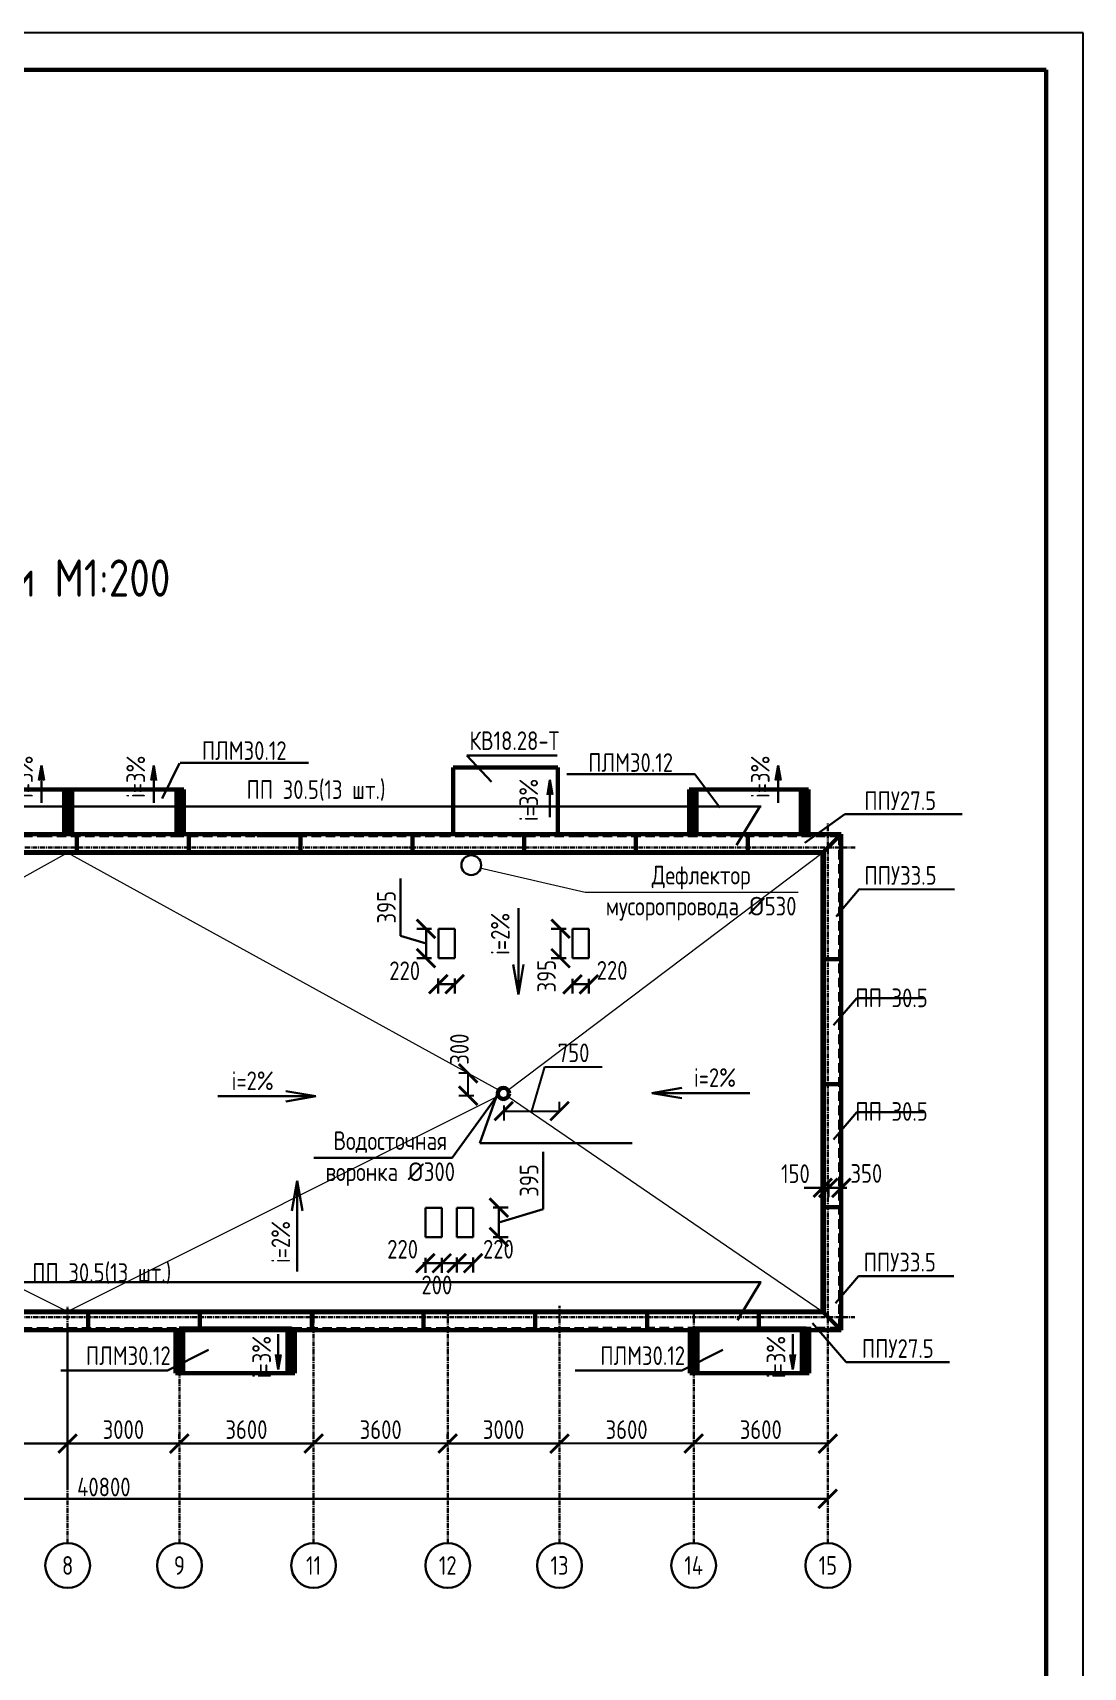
# Model space of a CAD drawing. Header units: millimetres. Extents: x 83035 to 329678, y -103769 to 22061.
# Drawn here: x 228121 to 242218, y -69180 to -47258 of the extents above; entities that cross this region are included whole.
import ezdxf

# ---------------------------------------------------------------- set-up
doc = ezdxf.new("R2010")
doc.units = ezdxf.units.MM
doc.header["$LTSCALE"] = 10
doc.linetypes.add('CENTER', pattern=[50.8, 31.75, -6.35, 6.35, -6.35])
doc.linetypes.add('DASHED', pattern=[19.05, 12.7, -6.35])
for name, color, linetype, lineweight in [('Анкер', 250, 'Continuous', 60), ('кровля', 2, 'Continuous', 60), ('Осевой', 4, 'CENTER', 30), ('Основной', 5, 'Continuous', 60), ('Парапет', 5, 'Continuous', 60), ('Размерный', 3, 'Continuous', 30), ('Разрез тонкий', 5, 'Continuous', 20), ('Символьный', 3, 'Continuous', 30), ('Текст', 244, 'Continuous', 30)]:
    doc.layers.add(name, color=color, linetype=linetype, lineweight=lineweight)
doc.styles.add('1.10', font='', dxfattribs={"height": 25})
doc.styles.add('2.5', font='', dxfattribs={"height": 250})
doc.styles.get('1.10').set_extended_font_data('GOST type A')
doc.styles.get('2.5').set_extended_font_data('GOST type A')
doc.dimstyles.new('Размеры', dxfattribs={"dimtxt": 250, "dimasz": 250, "dimexe": 125, "dimexo": 62.5, "dimgap": 62.5, "dimtad": 1, "dimtxsty": '2.5', "dimblk": 'ARCHTICK', "dimcen": 250, "dimadec": 0, "dimazin": 0, "dimtfac": 1, "dimtmove": 1, "dimatfit": 3, "dimfxl": 1.25, "dimarcsym": 0})

# ---------------------------------------------------------------- blocks, each defined once
blk = doc.blocks.new('_ArchTick')
at = {"color": 0, "linetype": 'ByBlock', "const_width": 0.15}
blk.add_lwpolyline([(-0.5, -0.5), (0.5, 0.5)], dxfattribs=at)
blk = doc.blocks.new('*D783')
at = {"layer": 'Размерный', "color": 0, "lineweight": -2}
for p, q in [((231890, -66117), (231890, -66054)), ((233690, -66179), (231890, -66179)), ((233690, -66117), (233690, -66054))]:
    blk.add_line(p, q, dxfattribs=at)
at = {"layer": 'Размерный', "color": 0, "lineweight": -2, "xscale": 250, "yscale": 250, "zscale": 250, "rotation": 180}
blk.add_blockref('_ArchTick', (231890, -66179), dxfattribs=at)
at = {"layer": 'Размерный', "color": 0, "lineweight": -2, "xscale": 250, "yscale": 250, "zscale": 250}
blk.add_blockref('_ArchTick', (233690, -66179), dxfattribs=at)
at = {"layer": 'Размерный', "color": 0, "insert": (232790, -65992), "char_height": 250, "attachment_point": 5, "style": '2.5'}
blk.add_mtext('3600', dxfattribs=at)
blk = doc.blocks.new('*D784')
at = {"layer": 'Размерный', "color": 0, "linetype": 'ByBlock', "lineweight": -2, "ltscale": 500}
for p, q in [((233963, -61214), (233838, -61214)), ((233963, -61514), (233963, -61214)), ((234038, -61514), (233838, -61514))]:
    blk.add_line(p, q, dxfattribs=at)
at = {"layer": 'Размерный', "color": 0, "lineweight": -2, "ltscale": 500, "xscale": 250, "yscale": 250, "zscale": 250}
for p, rotation in [((233963, -61214), 90), ((233963, -61514), 270)]:
    blk.add_blockref('_ArchTick', p, dxfattribs=dict(at, rotation=rotation))
at = {"layer": 'Размерный', "color": 0, "ltscale": 500, "insert": (233846, -60889), "char_height": 250, "attachment_point": 5, "rotation": 90, "style": '2.5'}
blk.add_mtext('300', dxfattribs=at)
blk = doc.blocks.new('*D790')
at = {"layer": 'Размерный', "color": 0, "lineweight": -2}
for p, q in [((235190, -66117), (235190, -66054)), ((236990, -66179), (235190, -66179)), ((236990, -66117), (236990, -66054))]:
    blk.add_line(p, q, dxfattribs=at)
at = {"layer": 'Размерный', "color": 0, "lineweight": -2, "xscale": 250, "yscale": 250, "zscale": 250, "rotation": 180}
blk.add_blockref('_ArchTick', (235190, -66179), dxfattribs=at)
at = {"layer": 'Размерный', "color": 0, "lineweight": -2, "xscale": 250, "yscale": 250, "zscale": 250}
blk.add_blockref('_ArchTick', (236990, -66179), dxfattribs=at)
at = {"layer": 'Размерный', "color": 0, "insert": (236090, -65992), "char_height": 250, "attachment_point": 5, "style": '2.5'}
blk.add_mtext('3600', dxfattribs=at)
blk = doc.blocks.new('*D791')
at = {"layer": 'Размерный', "color": 0, "lineweight": -2}
for p, q in [((236990, -66117), (236990, -66054)), ((238790, -66179), (236990, -66179)), ((238790, -66117), (238790, -66054))]:
    blk.add_line(p, q, dxfattribs=at)
at = {"layer": 'Размерный', "color": 0, "lineweight": -2, "xscale": 250, "yscale": 250, "zscale": 250, "rotation": 180}
blk.add_blockref('_ArchTick', (236990, -66179), dxfattribs=at)
at = {"layer": 'Размерный', "color": 0, "lineweight": -2, "xscale": 250, "yscale": 250, "zscale": 250}
blk.add_blockref('_ArchTick', (238790, -66179), dxfattribs=at)
at = {"layer": 'Размерный', "color": 0, "insert": (237890, -65992), "char_height": 250, "attachment_point": 5, "style": '2.5'}
blk.add_mtext('3600', dxfattribs=at)
blk = doc.blocks.new('*D738')
at = {"layer": 'Размерный', "color": 0, "linetype": 'ByBlock', "lineweight": -2, "ltscale": 500}
for p, q in [((237609, -65409), (237609, -65609)), ((237784, -65484), (237609, -65484)), ((237784, -65409), (237784, -65609))]:
    blk.add_line(p, q, dxfattribs=at)
at = {"layer": 'Размерный', "color": 0, "lineweight": -2, "ltscale": 500, "xscale": 250, "yscale": 250, "zscale": 250, "rotation": 180}
blk.add_blockref('_ArchTick', (237609, -65484), dxfattribs=at)
at = {"layer": 'Размерный', "color": 0, "lineweight": -2, "ltscale": 500, "xscale": 250, "yscale": 250, "zscale": 250}
blk.add_blockref('_ArchTick', (237784, -65484), dxfattribs=at)
at = {"layer": 'Размерный', "color": 0, "ltscale": 500, "insert": (238119, -65292), "char_height": 250, "attachment_point": 5, "style": '2.5'}
blk.add_mtext('350', dxfattribs=at)
blk = doc.blocks.new('*D739')
at = {"layer": 'Размерный', "color": 0, "linetype": 'ByBlock', "lineweight": -2, "ltscale": 500}
for p, q in [((237534, -65484), (237284, -65484)), ((237534, -65409), (237534, -65609)), ((237609, -65484), (237534, -65484)), ((237609, -65409), (237609, -65609)), ((237609, -65484), (237859, -65484))]:
    blk.add_line(p, q, dxfattribs=at)
at = {"layer": 'Размерный', "color": 0, "lineweight": -2, "ltscale": 500, "xscale": 250, "yscale": 250, "zscale": 250}
blk.add_blockref('_ArchTick', (237534, -65484), dxfattribs=at)
at = {"layer": 'Размерный', "color": 0, "lineweight": -2, "ltscale": 500, "xscale": 250, "yscale": 250, "zscale": 250, "rotation": 180}
blk.add_blockref('_ArchTick', (237609, -65484), dxfattribs=at)
at = {"layer": 'Размерный', "color": 0, "ltscale": 500, "insert": (237167, -65295), "char_height": 250, "attachment_point": 5, "style": '2.5'}
blk.add_mtext('150', dxfattribs=at)
blk = doc.blocks.new('231')
at = {"layer": 'кровля', "color": 0, "ltscale": 500}
blk.add_lwpolyline([(-132649, -66734), (-131149, -66734), (-131149, -67334), (-132649, -67334)], close=True, dxfattribs=at)
at = {"layer": 'Основной', "color": 0}
for p, q in [((-132699, -66734), (-132699, -67334)), ((-132599, -67334), (-132599, -66734)), ((-131199, -66734), (-131199, -67334)), ((-131099, -67334), (-131099, -66734)), ((-132599, -67334), (-132699, -67334)), ((-131199, -67334), (-131099, -67334))]:
    blk.add_line(p, q, dxfattribs=at)
at = {"layer": 'Основной', "color": 0, "lineweight": 30, "ltscale": 0.5}
blk.add_line((-131321, -66812), (-131321, -67287), dxfattribs=at)
at = {"layer": 'Основной', "color": 0, "lineweight": 30}
for p, q in [((-131321, -67287), (-131356, -67086)), ((-131321, -67287), (-131286, -67086)), ((-131199, -67334), (-132599, -67334))]:
    blk.add_line(p, q, dxfattribs=at)
at = {"layer": 'Символьный', "color": 0}
blk.add_line((-132807, -67300), (-132257, -67023), dxfattribs=at)
at = {"layer": 'Текст', "color": 0, "ltscale": 0.5, "insert": (-131670, -66835), "char_height": 250, "width": 600.51, "attachment_point": 3, "rotation": 90, "style": '2.5'}
blk.add_mtext('i=3%', dxfattribs=at)
at = {"layer": 'Текст', "color": 0, "ltscale": 0.5, "insert": (-133334, -67100), "char_height": 250, "width": 1000, "attachment_point": 5, "style": '2.5'}
blk.add_mtext('{\\fGOST type A|b0|i0|c204|p34;ПЛМ30.12}', dxfattribs=at)
blk = doc.blocks.new('232')
at = {"layer": 'Символьный', "color": 0}
blk.add_line((-126509, -67300), (-127938, -67300), dxfattribs=at)
at = {"layer": 'Размерный', "color": 0}
blk.add_blockref('231', (6300, -1), dxfattribs=at)
blk = doc.blocks.new('328')
at = {"layer": 'кровля', "color": 0}
for p, q in [((-132599, -59214), (-131199, -59214)), ((-132599, -59214), (-132599, -59534)), ((-131199, -59214), (-131199, -59534))]:
    blk.add_line(p, q, dxfattribs=at)
at = {"layer": 'Основной', "color": 0, "lineweight": 30}
for q in [(-131337, -59580), (-131267, -59580)]:
    blk.add_line((-131302, -59379), q, dxfattribs=at)
at = {"layer": 'Основной', "color": 0, "lineweight": 30, "ltscale": 0.5}
blk.add_line((-131302, -59878), (-131302, -59379), dxfattribs=at)
at = {"layer": 'Основной', "color": 0}
for p, q in [((-132599, -60134), (-132599, -59534)), ((-131199, -59534), (-131199, -60134))]:
    blk.add_line(p, q, dxfattribs=at)
at = {"layer": 'Символьный', "color": 0}
for p, q in [((-131204, -59053), (-132420, -59053)), ((-132420, -59053), (-132087, -59407))]:
    blk.add_line(p, q, dxfattribs=at)
at = {"layer": 'Текст', "color": 0, "ltscale": 0.5, "insert": (-131780, -58854), "char_height": 250, "width": 1000, "attachment_point": 5, "style": '2.5'}
blk.add_mtext('КВ18.28-Т', dxfattribs=at)
at = {"layer": 'Текст', "color": 0, "ltscale": 0.5, "insert": (-131713, -59933), "char_height": 250, "width": 616.39, "attachment_point": 1, "rotation": 90, "style": '2.5'}
blk.add_mtext('i=3%', dxfattribs=at)
blk = doc.blocks.new('330')
at = {"layer": 'Основной', "color": 0, "lineweight": 30}
for q in [(-140047, -59573), (-139977, -59573)]:
    blk.add_line((-140012, -59372), q, dxfattribs=at)
at = {"layer": 'Основной', "color": 0, "lineweight": 30, "ltscale": 0.5}
blk.add_line((-140012, -59872), (-140012, -59372), dxfattribs=at)
blk = doc.blocks.new('240')
at = {"layer": 'кровля', "color": 0, "ltscale": 500}
for p, q in [((-144700, -59509), (-143100, -59509)), ((-144650, -60109), (-144650, -59509)), ((-143150, -59509), (-143150, -60109)), ((-143150, -60109), (-144650, -60109))]:
    blk.add_line(p, q, dxfattribs=at)
at = {"layer": 'Основной', "color": 0}
for p, q in [((-144700, -59509), (-144700, -60109)), ((-144600, -60109), (-144600, -59509)), ((-143200, -59509), (-143200, -60109)), ((-143100, -60109), (-143100, -59509))]:
    blk.add_line(p, q, dxfattribs=at)
at = {"layer": 'Размерный', "color": 0, "ltscale": 500}
for p, q in [((-146343, -59302), (-144623, -59302)), ((-144623, -59302), (-144290, -59749))]:
    blk.add_line(p, q, dxfattribs=at)
at = {"layer": 'Размерный', "color": 0}
blk.add_blockref('330', (-3494, 186), dxfattribs=at)
at = {"layer": 'Текст', "color": 0, "ltscale": 0.5, "insert": (-145486, -59147), "char_height": 250, "width": 1000, "attachment_point": 5, "style": '2.5'}
blk.add_mtext('{\\fGOST type A|b0|i0|c204|p34;ПЛМ30.12}', dxfattribs=at)
at = {"layer": 'Текст', "color": 0, "ltscale": 0.5, "insert": (-143871, -59054), "char_height": 250, "width": 600.51, "attachment_point": 3, "rotation": 90, "style": '2.5'}
blk.add_mtext('i=3%', dxfattribs=at)
blk = doc.blocks.new('241')
at = {"layer": 'Основной', "color": 0, "lineweight": 30}
for q in [(-129622, -63511), (-129622, -63651)]:
    blk.add_line((-130023, -63581), q, dxfattribs=at)
at = {"layer": 'Основной', "color": 0, "lineweight": 30, "ltscale": 0.5}
blk.add_line((-128708, -63581), (-130023, -63581), dxfattribs=at)
at = {"layer": 'Текст', "color": 0, "ltscale": 0.5, "insert": (-128895, -63249), "char_height": 250, "width": 658.46, "attachment_point": 3, "style": '2.5'}
blk.add_mtext('i=2%', dxfattribs=at)
blk = doc.blocks.new('*D792')
at = {"layer": 'Размерный', "color": 0, "linetype": 'ByBlock', "lineweight": -2, "ltscale": 500}
for p, q in [((234816, -61720), (234994, -61126)), ((234994, -61126), (235762, -61126)), ((235191, -61721), (235191, -61595)), ((234441, -61645), (234441, -61845)), ((234441, -61720), (235191, -61720))]:
    blk.add_line(p, q, dxfattribs=at)
at = {"layer": 'Размерный', "color": 0, "lineweight": -2, "ltscale": 500, "xscale": 250, "yscale": 250, "zscale": 250, "rotation": 180}
blk.add_blockref('_ArchTick', (234441, -61720), dxfattribs=at)
at = {"layer": 'Размерный', "color": 0, "lineweight": -2, "ltscale": 500, "xscale": 250, "yscale": 250, "zscale": 250}
blk.add_blockref('_ArchTick', (235191, -61720), dxfattribs=at)
at = {"layer": 'Размерный', "color": 0, "ltscale": 500, "insert": (235378, -60939), "char_height": 250, "attachment_point": 5, "style": '2.5'}
blk.add_mtext('750', dxfattribs=at)
blk = doc.blocks.new('*D750')
at = {"layer": 'Размерный', "color": 0, "linetype": 'ByBlock', "lineweight": -2, "ltscale": 500}
for p, q in [((223549, -60423), (223549, -60623)), ((223549, -60498), (223769, -60498)), ((223769, -60423), (223769, -60623))]:
    blk.add_line(p, q, dxfattribs=at)
at = {"layer": 'Размерный', "color": 0, "lineweight": -2, "ltscale": 500, "xscale": 250, "yscale": 250, "zscale": 250, "rotation": 180}
blk.add_blockref('_ArchTick', (223549, -60498), dxfattribs=at)
at = {"layer": 'Размерный', "color": 0, "lineweight": -2, "ltscale": 500, "xscale": 250, "yscale": 250, "zscale": 250}
blk.add_blockref('_ArchTick', (223769, -60498), dxfattribs=at)
at = {"layer": 'Размерный', "color": 0, "ltscale": 500, "insert": (223098, -60319), "char_height": 250, "attachment_point": 5, "style": '2.5'}
blk.add_mtext('220', dxfattribs=at)
blk = doc.blocks.new('*D751')
at = {"layer": 'Размерный', "color": 0, "linetype": 'ByBlock', "lineweight": -2, "ltscale": 500}
for p, q in [((223041, -59851), (223041, -59083)), ((223459, -59756), (223259, -59756)), ((223384, -60151), (223384, -59756)), ((223384, -59954), (223041, -59851)), ((223459, -60151), (223259, -60151))]:
    blk.add_line(p, q, dxfattribs=at)
at = {"layer": 'Размерный', "color": 0, "lineweight": -2, "ltscale": 500, "xscale": 250, "yscale": 250, "zscale": 250}
for p, rotation in [((223384, -59756), 90), ((223384, -60151), 270)]:
    blk.add_blockref('_ArchTick', p, dxfattribs=dict(at, rotation=rotation))
at = {"layer": 'Размерный', "color": 0, "ltscale": 500, "insert": (222853, -59467), "char_height": 250, "attachment_point": 5, "rotation": 90, "style": '2.5'}
blk.add_mtext('395', dxfattribs=at)
blk = doc.blocks.new('*D753')
at = {"layer": 'Размерный', "color": 0, "linetype": 'ByBlock', "lineweight": -2, "ltscale": 500}
for p, q in [((225349, -60426), (225349, -60626)), ((225349, -60501), (225569, -60501)), ((225569, -60426), (225569, -60626))]:
    blk.add_line(p, q, dxfattribs=at)
at = {"layer": 'Размерный', "color": 0, "lineweight": -2, "ltscale": 500, "xscale": 250, "yscale": 250, "zscale": 250, "rotation": 180}
blk.add_blockref('_ArchTick', (225349, -60501), dxfattribs=at)
at = {"layer": 'Размерный', "color": 0, "lineweight": -2, "ltscale": 500, "xscale": 250, "yscale": 250, "zscale": 250}
blk.add_blockref('_ArchTick', (225569, -60501), dxfattribs=at)
at = {"layer": 'Размерный', "color": 0, "ltscale": 500, "insert": (225881, -60314), "char_height": 250, "attachment_point": 5, "style": '2.5'}
blk.add_mtext('220', dxfattribs=at)
blk = doc.blocks.new('*D754')
at = {"layer": 'Размерный', "color": 0, "linetype": 'ByBlock', "lineweight": -2, "ltscale": 500}
for p, q in [((225264, -59756), (225064, -59756)), ((225189, -59756), (225189, -60151)), ((225264, -60151), (225064, -60151))]:
    blk.add_line(p, q, dxfattribs=at)
at = {"layer": 'Размерный', "color": 0, "lineweight": -2, "ltscale": 500, "xscale": 250, "yscale": 250, "zscale": 250}
for p, rotation in [((225189, -59756), 90), ((225189, -60151), 270)]:
    blk.add_blockref('_ArchTick', p, dxfattribs=dict(at, rotation=rotation))
at = {"layer": 'Размерный', "color": 0, "ltscale": 500, "insert": (225001, -60391), "char_height": 250, "attachment_point": 5, "rotation": 90, "style": '2.5'}
blk.add_mtext('395', dxfattribs=at)
blk = doc.blocks.new('*D752')
at = {"layer": 'Размерный', "color": 0, "linetype": 'ByBlock', "lineweight": -2, "ltscale": 500}
for p, q in [((226215, -63035), (226215, -62267)), ((225546, -63015), (225746, -63015)), ((225621, -63410), (225621, -63015)), ((225621, -63213), (226215, -63035)), ((225546, -63410), (225746, -63410))]:
    blk.add_line(p, q, dxfattribs=at)
at = {"layer": 'Размерный', "color": 0, "lineweight": -2, "ltscale": 500, "xscale": 250, "yscale": 250, "zscale": 250}
for p, rotation in [((225621, -63015), 90), ((225621, -63410), 270)]:
    blk.add_blockref('_ArchTick', p, dxfattribs=dict(at, rotation=rotation))
at = {"layer": 'Размерный', "color": 0, "ltscale": 500, "insert": (226027, -62651), "char_height": 250, "attachment_point": 5, "rotation": 90, "style": '2.5'}
blk.add_mtext('395', dxfattribs=at)
blk = doc.blocks.new('245')
at = {"layer": 'Основной', "color": 0, "lineweight": 30}
for p, q in [((-140103, -65511), (-140103, -65116)), ((-140103, -65116), (-139883, -65116)), ((-139883, -65116), (-139883, -65511)), ((-139883, -65511), (-140103, -65511))]:
    blk.add_line(p, q, dxfattribs=at)
blk = doc.blocks.new('270')
at = {"layer": 'Символьный', "color": 0}
for p, q in [((-125957, -66033), (-126268, -66396)), ((-124680, -66035), (-125957, -66033))]:
    blk.add_line(p, q, dxfattribs=at)
at = {"layer": 'Текст', "color": 0, "ltscale": 0.5, "insert": (-125404, -65847), "char_height": 250, "width": 1173.19, "attachment_point": 5, "style": '2.5'}
blk.add_mtext('ППУ33.5', dxfattribs=at)
blk = doc.blocks.new('228')
at = {"layer": 'Размерный', "color": 0, "ltscale": 500}
for base, p1, p2, text, picture, middle in [((-127624.451, -67584.862), (-127549.451, -66334.391), (-127624.451, -66259.391), '150', '*D739', (-127992.093, -67583.122)), ((-127549.451, -67584.862), (-127374.451, -66509.391), (-127549.451, -66509.391), '350', '*D738', (-127039.727, -67579.774))]:
    dim = blk.add_linear_dim(base=base, p1=p1, p2=p2, text=text, dimstyle='Размеры', override={"dimfxl": 75, "dimfxlon": 1}, dxfattribs=at)
    dim.commit()
    dim.dimension.update_dxf_attribs({"geometry": picture, "text_midpoint": middle, "dimtype": 128, "insert": (-365158.741, -2100.431)})
blk = doc.blocks.new('243')
at = {"layer": 'Основной', "color": 0, "lineweight": 30, "ltscale": 0.5}
blk.add_line((-140535.499, -61581.671), (-140535.499, -62736.177), dxfattribs=at)
at = {"layer": 'Основной', "color": 0, "lineweight": 30}
for p, q in [((-141609.699, -62251.892), (-141609.699, -61856.892)), ((-141609.699, -61856.892), (-141389.699, -61856.892)), ((-141389.699, -61856.892), (-141389.699, -62251.892)), ((-139809.462, -62251.869), (-139809.462, -61856.869)), ((-139809.462, -61856.869), (-139589.462, -61856.869)), ((-139589.462, -61856.869), (-139589.462, -62251.869)), ((-141389.699, -62251.892), (-141609.699, -62251.892)), ((-139589.462, -62251.869), (-139809.462, -62251.869)), ((-140535.499, -62736.177), (-140605.517, -62335.263)), ((-140535.499, -62736.177), (-140465.482, -62335.263))]:
    blk.add_line(p, q, dxfattribs=at)
at = {"layer": 'Текст', "color": 0, "ltscale": 0.5, "insert": (-140903.932, -61642.768), "char_height": 250, "width": 600.50994, "attachment_point": 3, "rotation": 90, "style": '2.5'}
blk.add_mtext('i=2%', dxfattribs=at)
at = {"layer": 'Размерный', "color": 0, "ltscale": 500}
dim = blk.add_linear_dim(base=(-141774.445, -61856.892), p1=(-141609.699, -62251.892), p2=(-141609.699, -61856.892), angle=90, dimstyle='Размеры', override={"dimfxl": 75, "dimfxlon": 1}, dxfattribs=at)
dim.commit()
dim.dimension.update_dxf_attribs({"geometry": '*D751', "text_midpoint": (-142305.695, -61888.767), "insert": (-365158.741, -2100.431)})
dim = blk.add_linear_dim(base=(-139969.832, -62251.869), p1=(-139809.462, -61856.869), p2=(-139809.462, -62251.869), angle=90, dimstyle='Размеры', override={"dimfxl": 75, "dimfxlon": 1}, dxfattribs=at)
dim.commit()
dim.dimension.update_dxf_attribs({"geometry": '*D754', "text_midpoint": (-139969.832, -62491.371), "dimtype": 128, "insert": (-365158.741, -2100.431)})
for base, p1, p2, picture, middle in [((-141389.699, -62598.434), (-141609.699, -62251.892), (-141389.699, -62251.892), '*D750', (-142060.732, -62607.42)), ((-139589.462, -62601.869), (-139809.462, -62251.869), (-139589.462, -62251.869), '*D753', (-139277.393, -62601.869))]:
    dim = blk.add_linear_dim(base=base, p1=p1, p2=p2, dimstyle='Размеры', override={"dimfxl": 75, "dimfxlon": 1}, dxfattribs=at)
    dim.commit()
    dim.dimension.update_dxf_attribs({"geometry": picture, "text_midpoint": middle, "dimtype": 128, "insert": (-365158.741, -2100.431)})
blk = doc.blocks.new('246')
at = {"layer": 'Размерный', "color": 0, "ltscale": 500}
for p, q in [((-140102.762, -65860.772), (-140556.891, -65860.772)), ((-140522.762, -65786.987), (-140522.762, -65989.934)), ((-140302.762, -65788.367), (-140302.762, -65989.934)), ((-140102.762, -65785.772), (-140102.762, -65985.772)), ((-140102.762, -65860.772), (-139882.762, -65860.772)), ((-139882.762, -65785.772), (-139882.762, -65985.772))]:
    blk.add_line(p, q, dxfattribs=at)
at = {"layer": 'Размерный', "color": 0}
for p in [(-420, 0), (0, 0)]:
    blk.add_blockref('245', p, dxfattribs=at)
at = {"layer": 'Размерный', "color": 0, "ltscale": 500, "xscale": 250, "yscale": 250, "zscale": 250, "rotation": 180}
for p in [(-140522.762, -65860.772), (-140302.762, -65860.772), (-140102.762, -65860.772)]:
    blk.add_blockref('_ArchTick', p, dxfattribs=at)
at = {"layer": 'Размерный', "color": 0, "ltscale": 500, "xscale": 250, "yscale": 250, "zscale": 250}
blk.add_blockref('_ArchTick', (-139882.762, -65860.772), dxfattribs=at)
at = {"layer": 'Размерный', "color": 0, "ltscale": 500, "char_height": 250, "attachment_point": 5, "style": '2.5'}
for s, insert in [('220', (-140828.458, -65673.272)), ('220', (-139542.94, -65673.272)), ('200', (-140369.029, -66152.193))]:
    blk.add_mtext(s, dxfattribs=dict(at, insert=insert))
at = {"layer": 'Размерный', "color": 0, "ltscale": 500}
dim = blk.add_linear_dim(base=(-139537.697, -65115.772), p1=(-139882.762, -65510.772), p2=(-139882.762, -65115.772), angle=90, dimstyle='Размеры', override={"dimfxl": 75, "dimfxlon": 1}, dxfattribs=at)
dim.commit()
dim.dimension.update_dxf_attribs({"geometry": '*D752', "text_midpoint": (-139131.447, -65072.647), "insert": (-365158.741, -2100.431)})

msp = doc.modelspace()

# ---------------------------------------------------------------- linework, layer by layer
at = {"color": 0, "linetype": 'Continuous', "lineweight": 25, "ltscale": 100}
for p, q in [((242217.907, -47257.955), (161957.025, -47257.955)), ((242217.907, -103769.096), (242217.907, -47257.955))]:
    msp.add_line(p, q, dxfattribs=at)
at = {"color": 0, "linetype": 'Continuous', "lineweight": 60, "ltscale": 100}
for p, q in [((241717.907, -47757.955), (163957.025, -47757.955)), ((241717.907, -103269.096), (241717.907, -47757.955))]:
    msp.add_line(p, q, dxfattribs=at)
at = {"layer": 'кровля', "color": 0, "ltscale": 500}
for p, q in [((228549.778, -57408.753), (230149.778, -57408.753)), ((228599.778, -58008.753), (228599.778, -57408.753)), ((230099.778, -57408.753), (230099.778, -58008.753)), ((230099.778, -58008.753), (228599.778, -58008.753)), ((228714.737, -58008.961), (228714.737, -58261.865)), ((230214.737, -58008.961), (230214.737, -58261.865)), ((231714.737, -58008.961), (231714.737, -58261.865)), ((233214.737, -58008.961), (233214.737, -58261.865)), ((234714.737, -58008.961), (234714.737, -58261.865)), ((236214.737, -58008.961), (236214.737, -58261.865)), ((237714.737, -58008.961), (237714.737, -58261.865))]:
    msp.add_line(p, q, dxfattribs=at)
msp.add_circle((234437.059, -61483.961), 75, dxfattribs=at)
at = {"layer": 'Осевой', "color": 0, "ltscale": 0.2}
for p, q in [((238789.737, -67514.037), (238789.737, -57858.28)), ((239155.617, -58183.961), (226925.46, -58183.961)), ((228589.737, -66761.018), (228589.737, -64345.346)), ((231889.737, -67514.037), (231889.737, -64408.961)), ((233689.737, -67514.037), (233689.737, -64408.961)), ((235189.737, -67514.037), (235189.737, -64333.097)), ((236989.737, -67514.037), (236989.737, -64380.181)), ((215525.762, -64483.961), (239153.401, -64483.961)), ((228589.737, -66761.018), (228589.737, -64658.032)), ((228589.737, -67514.037), (228589.737, -64658.032)), ((230089.737, -67514.037), (230089.737, -64658.032))]:
    msp.add_line(p, q, dxfattribs=at)
at = {"layer": 'Основной', "color": 0}
for p, q in [((228549.778, -57408.753), (228549.778, -58008.753)), ((228649.778, -58008.753), (228649.778, -57408.753)), ((230049.778, -57408.753), (230049.778, -58008.753)), ((230149.778, -58008.753), (230149.778, -57408.753))]:
    msp.add_line(p, q, dxfattribs=at)
at = {"layer": 'Основной', "color": 0, "lineweight": 30}
for p, q in [((231674.737, -58033.961), (231134.737, -58033.961)), ((231917.723, -61521.063), (231516.808, -61451.045)), ((231917.723, -61521.063), (231516.808, -61591.081)), ((231670.036, -62657.326), (231600.018, -63058.24)), ((231670.036, -62657.326), (231740.054, -63058.24))]:
    msp.add_line(p, q, dxfattribs=at)
at = {"layer": 'Основной', "color": 0, "lineweight": 30, "ltscale": 0.5}
for p, q in [((230602.808, -61521.063), (231917.723, -61521.063)), ((231670.036, -63873.701), (231670.036, -62657.326))]:
    msp.add_line(p, q, dxfattribs=at)
at = {"layer": 'Основной', "color": 0, "linetype": 'Continuous', "lineweight": 30, "ltscale": 0.2}
msp.add_circle((234005.467, -58422.365), 132.5, dxfattribs=at)
at = {"layer": 'Парапет', "color": 0, "linetype": 'DASHED', "ltscale": 500}
for p, q in [((218214.737, -58008.961), (238970.456, -58007.102)), ((238970.456, -58007.102), (238970.456, -64657.102)), ((218464.737, -58258.961), (238720.456, -58257.102)), ((238720.456, -58257.102), (238720.456, -64407.102)), ((238720.456, -64407.102), (218464.737, -64408.961)), ((238970.456, -64657.102), (218214.737, -64658.961))]:
    msp.add_line(p, q, dxfattribs=at)
at = {"layer": 'Парапет', "color": 0, "linetype": 'DASHED', "lineweight": 35}
for p, q in [((228309.737, -58033.961), (227039.737, -58033.961)), ((230094.737, -58033.961), (228309.737, -58033.961)), ((231674.737, -58033.961), (230094.737, -58033.961)), ((233704.737, -58033.961), (231674.737, -58033.961)), ((235439.737, -58033.961), (233704.737, -58033.961)), ((238945.456, -58032.102), (235439.737, -58033.961)), ((238945.456, -64632.102), (238945.456, -58032.102)), ((228304.737, -64633.961), (227039.737, -64633.961)), ((230239.737, -64633.961), (228304.737, -64633.961)), ((231924.737, -64633.961), (230239.737, -64633.961)), ((233659.737, -64633.961), (231924.737, -64633.961)), ((235244.737, -64633.961), (233659.737, -64633.961)), ((238945.456, -64632.102), (235244.737, -64633.961))]:
    msp.add_line(p, q, dxfattribs=at)
at = {"layer": 'Парапет', "color": 0, "ltscale": 500}
for p, q in [((238720.456, -58257.102), (238970.456, -58007.102)), ((238720.456, -59682.102), (238970.456, -59682.102)), ((238720.456, -61357.102), (238970.456, -61357.102)), ((238720.456, -63007.102), (238970.456, -63007.102)), ((228864.737, -64658.961), (228864.737, -64408.961)), ((230364.737, -64658.961), (230364.737, -64408.961)), ((231864.737, -64658.961), (231864.737, -64408.961)), ((233364.737, -64658.961), (233364.737, -64408.961)), ((234864.737, -64658.961), (234864.737, -64408.961)), ((236364.737, -64658.961), (236364.737, -64408.961)), ((237864.737, -64658.961), (237864.737, -64408.961)), ((238720.456, -64407.102), (238970.456, -64657.102))]:
    msp.add_line(p, q, dxfattribs=at)
at = {"layer": 'Парапет', "color": 0, "linetype": 'DASHED', "lineweight": 35, "ltscale": 500}
for p, q in [((218439.737, -58233.961), (238745.456, -58233.961)), ((238745.456, -58232.102), (238745.456, -64432.102)), ((238745.456, -64432.102), (218439.737, -64433.961))]:
    msp.add_line(p, q, dxfattribs=at)
at = {"layer": 'Размерный', "color": 0, "ltscale": 500}
for p, q in [((230089.185, -57053.93), (229858.801, -57529.912)), ((230098.96, -57049.52), (231819.329, -57049.52)), ((218389.737, -66921.681), (238787.771, -66921.681))]:
    msp.add_line(p, q, dxfattribs=at)
at = {"layer": 'Размерный', "color": 0}
for p, q in [((228588.9, -66179.232), (227089.737, -66179.232)), ((228588.9, -66116.732), (228588.9, -66054.232)), ((228588.9, -66116.732), (228588.9, -66054.232)), ((228588.9, -66179.232), (230086.543, -66179.232)), ((230086.543, -66116.732), (230086.543, -66054.232)), ((230087.856, -66116.732), (230087.856, -66054.232)), ((231889.737, -66179.232), (230087.856, -66179.232)), ((231889.737, -66116.732), (231889.737, -66054.232)), ((233688.246, -66116.732), (233688.246, -66054.232)), ((235189.737, -66179.232), (233688.246, -66179.232)), ((235189.737, -66116.732), (235189.737, -66054.232))]:
    msp.add_line(p, q, dxfattribs=at)
at = {"layer": 'Размерный', "color": 0, "ltscale": 0.5}
for centre in [(228589.737, -67814.036), (230089.737, -67814.036), (231889.737, -67814.036), (233689.737, -67814.036), (235189.737, -67814.036), (236989.737, -67814.036), (238789.737, -67814.036)]:
    msp.add_circle(centre, 300, dxfattribs=at)
at = {"layer": 'Разрез тонкий', "color": 0, "ltscale": 500}
for p, q in [((228589.737, -58258.961), (222805.417, -61447.752)), ((234375.11, -61441.684), (228589.737, -58258.961)), ((234496.934, -61438.794), (238745.456, -58233.961)), ((235532.58, -58788.672), (234121.932, -58463.095)), ((238392.206, -58788.672), (235532.58, -58788.672)), ((222806.821, -61517.498), (228588.737, -64408.032)), ((228588.737, -64408.032), (234369.977, -61517.501)), ((234499.009, -61526.237), (238720.456, -64407.102))]:
    msp.add_line(p, q, dxfattribs=at)
at = {"layer": 'Символьный', "color": 0}
for p, q in [((237895.954, -57637.594), (219896.056, -57635.512)), ((237873.914, -57644.535), (237563.031, -58152.138)), ((239177.474, -60204.977), (238866.591, -60568.847)), ((240083.066, -60204.977), (239177.474, -60204.977)), ((234361.132, -61501.383), (233747.619, -62348.284)), ((234355.876, -61483.961), (234121.239, -62150.285)), ((239177.474, -61735.385), (238866.591, -62099.255)), ((240083.066, -61735.385), (239177.474, -61735.385)), ((234121.239, -62150.285), (236165.287, -62150.285)), ((231894.468, -62348.284), (233747.619, -62348.284)), ((237895.954, -64016.253), (220055.379, -64014.928)), ((237887.612, -64014.928), (237576.728, -64522.531))]:
    msp.add_line(p, q, dxfattribs=at)
at = {"layer": 'Символьный', "color": 0, "ltscale": 500}
for p, q in [((239018.041, -57736.608), (238479.819, -58124.122)), ((239018.041, -57736.608), (240590.9, -57736.608)), ((238582.061, -64564.152), (239034.791, -65087.477)), ((239034.791, -65087.477), (240420.81, -65087.477))]:
    msp.add_line(p, q, dxfattribs=at)

# ---------------------------------------------------------------- block references
at = {"color": 0}
for p in [(365168.57, 7286.992), (365158.741, 2100.431)]:
    msp.add_blockref('270', p, dxfattribs=at)
at = {"layer": 'Размерный', "color": 0}
for name, p in [('328', (366363.826, 2100.431)), ('240', (371744.189, 2100.431)), ('240', (381629.628, 2100.431)), ('330', (369755.973, 2286.025)), ('243', (375173.262, 2581.202)), ('241', (366452.497, 2103.007)), ('228', (366346.396, 4835.688)), ('246', (373912.968, 2100.431)), ('232', (356437.299, 2100.431)), ('232', (363339.188, 2100.431))]:
    msp.add_blockref(name, p, dxfattribs=at)
at = {"layer": 'Размерный', "color": 0, "xscale": 250, "yscale": 250, "zscale": 250, "rotation": 180}
for p in [(228588.9, -66179.232), (230087.856, -66179.232), (233688.246, -66179.232)]:
    msp.add_blockref('_ArchTick', p, dxfattribs=at)
at = {"layer": 'Размерный', "color": 0, "xscale": 250, "yscale": 250, "zscale": 250}
for p in [(228588.9, -66179.232), (230086.543, -66179.232), (231889.737, -66179.232), (235189.737, -66179.232)]:
    msp.add_blockref('_ArchTick', p, dxfattribs=at)
at = {"layer": 'Размерный', "color": 0, "ltscale": 500, "xscale": 250, "yscale": 250, "zscale": 250}
msp.add_blockref('_ArchTick', (238787.771, -66921.681), dxfattribs=at)

# ---------------------------------------------------------------- texts
at = {"layer": 'Анкер', "color": 0, "ltscale": 250, "insert": (224875.574, -54321.815), "char_height": 500, "width": 10634.24842, "attachment_point": 1, "style": '1.10'}
msp.add_mtext('План кровли М1:200', dxfattribs=at)
at = {"layer": 'Размерный', "color": 0, "char_height": 250, "attachment_point": 5, "style": '2.5'}
for s, insert in [('3000', (229337.721, -65991.732)), ('3600', (230988.796, -65991.732)), ('3000', (234438.991, -65991.732))]:
    msp.add_mtext(s, dxfattribs=dict(at, insert=insert))
at = {"layer": 'Размерный', "color": 0, "ltscale": 500, "insert": (229075.569, -66761.017), "char_height": 250, "attachment_point": 5, "style": '2.5'}
msp.add_mtext('40800', dxfattribs=at)
at = {"layer": 'Символьный', "color": 0, "ltscale": 0.5, "char_height": 250, "width": 223.28661, "attachment_point": 5, "style": '2.5'}
for s, insert in [('8', (228589.737, -67814.036)), ('9', (230089.737, -67814.036)), ('11', (231889.737, -67814.036)), ('12', (233689.737, -67814.036)), ('13', (235189.737, -67814.036)), ('14', (236989.737, -67814.036)), ('15', (238789.737, -67814.036))]:
    msp.add_mtext(s, dxfattribs=dict(at, insert=insert))
at = {"layer": 'Текст', "color": 0, "ltscale": 0.5, "char_height": 250, "style": '2.5'}
for s, insert, width, attachment_point in [('{\\fGOST type A|b0|i0|c204|p34;ПЛМ30.12}', (230959.145, -56886.088), 1000, 5), ('ПП 30.5(13 шт.)', (231922.609, -57421.322), 5165.36781, 5), ('ППУ27.5', (239760.795, -57557.918), 1173.18925, 5), ('ПП 30.5', (239644.574, -60201.825), 1000, 5), ('i=2%', (230790.102, -61188.819), 658.45584, 1), ('ПП 30.5', (239644.574, -61725.87), 1000, 5), ('ПП 30.5(13 шт.)', (229047.777, -63898.548), 5165.36781, 5), ('ППУ27.5', (239728.327, -64904.489), 1173.18925, 5)]:
    msp.add_mtext(s, dxfattribs=dict(at, insert=insert, width=width, attachment_point=attachment_point))
at = {"layer": 'Текст', "color": 0, "ltscale": 0.5, "char_height": 250, "rotation": 90, "style": '2.5'}
for s, insert, width, attachment_point in [('i=3%', (229378.443, -56953.533), 600.50994, 3), ('i=2%', (231324.348, -63758.335), 616.38635, 1)]:
    msp.add_mtext(s, dxfattribs=dict(at, insert=insert, width=width, attachment_point=attachment_point))
at = {"layer": 'Текст', "color": 0, "char_height": 250, "attachment_point": 2, "style": '2.5'}
for s, insert, width in [('{\\fGOST type A|b0|i0|c204|p34;Дефлектор мусоропровода \\fISOCPEUR|b0|i0|c204|p34;%%C}5{\\fGOST type A|b0|i0|c204|p34;30}', (237089.827, -58430.418), 2672.26635), ('{\\fGOST type A|b0|i0|c204|p34;Водосточная воронка \\fISOCPEUR|b0|i0|c204|p34;%%C\\fGOST type A|b0|i0|c204|p34;300}', (232918.704, -61991.989), 1929.4743)]:
    msp.add_mtext(s, dxfattribs=dict(at, insert=insert, width=width))

# ---------------------------------------------------------------- dimensions: what is measured, and where the dimension line sits
at = {"layer": 'Размерный', "color": 0, "ltscale": 500}
dim = msp.add_linear_dim(base=(233962.742, -61213.825), p1=(237376.187, -61513.825), p2=(233962.742, -61213.825), angle=90, dimstyle='Размеры', override={"dimfxl": 75, "dimfxlon": 1}, dxfattribs=at)
dim.commit()
dim.dimension.update_dxf_attribs({"geometry": '*D784', "text_midpoint": (234033.73, -60888.57), "dimtype": 160})
dim = msp.add_linear_dim(base=(235190.939, -61720.128), p1=(234440.939, -61483.961), p2=(235190.939, -61783.961), dimstyle='Размеры', override={"dimfxl": 75, "dimfxlon": 1}, dxfattribs=at)
dim.commit()
dim.dimension.update_dxf_attribs({"geometry": '*D792', "text_midpoint": (235056.564, -60938.878)})
at = {"layer": 'Размерный', "color": 0}
for base, p1, p2, picture, middle in [((231889.737, -66179.232), (233689.737, -66179.232), (231889.737, -66179.232), '*D783', (232789.737, -65991.732)), ((235189.737, -66179.232), (236989.737, -66179.232), (235189.737, -66179.232), '*D790', (236089.737, -65991.732)), ((236989.737, -66179.232), (238789.737, -66179.232), (236989.737, -66179.232), '*D791', (237889.737, -65991.732))]:
    dim = msp.add_linear_dim(base=base, p1=p1, p2=p2, angle=180, text='3600', dimstyle='Размеры', dxfattribs=at)
    dim.commit()
    dim.dimension.update_dxf_attribs({"geometry": picture, "text_midpoint": middle})

doc.saveas('drawing.dxf')
